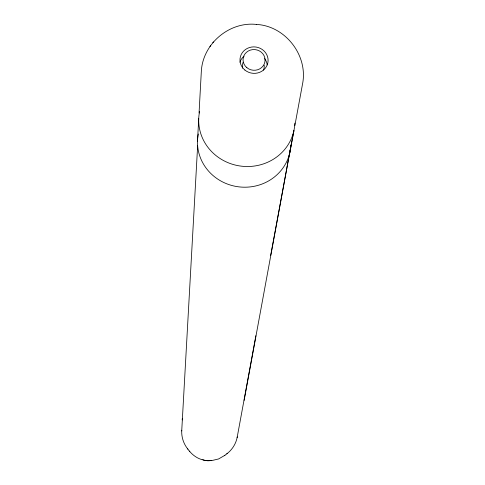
<?xml version="1.0" encoding="UTF-8"?>
<svg xmlns="http://www.w3.org/2000/svg" width="485" height="485" viewBox="0 0 485 485"><rect width="100%" height="100%" fill="white"/><g stroke="black" fill="none" stroke-linecap="round" stroke-linejoin="round"><path stroke-width="0.73" d="M197.637 145.852L181.723 430.947C181.475 437.506 183.736 444.108 187.907 449.171M181.723 430.947L181.754 430.274M197.504 141.165L198.729 118.619M199.05 113.023L201.36 70.883C203.015 43.674 229.375 21.346 256.541 24.444M182.202 419.931L182.281 418.543M226.822 453.814C232.066 449.874 235.819 443.999 237.129 437.561L255.88 335.729M244.125 400.392L290.654 147.531L270.685 255.365M294.856 125.591L302.507 84.147C308.393 55.72 285.544 25.954 256.492 24.432M290.485 148.986L293.91 130.611L289.533 153.866M237.129 437.561L237.256 436.9M209.938 46.56L210.635 45.645M212.812 42.795L213.479 41.934M211.478 460.647L218.583 458.962L224.876 455.318M224.397 455.694L227.362 453.396M201.214 459.422C195.528 457.591 190.854 453.487 187.483 448.637M189.441 451.086L189.823 451.565M294.856 123.087A48.13 45.572 6.8 0 1 241.275 166.155A48.13 45.572 6.8 0 1 199.602 111.501M290.836 144.93A46.718 44.353 6.8 0 1 238.966 186.87A46.718 44.353 6.8 0 1 198.31 133.981M211.023 460.471A16.569 16.296 6.8 0 1 202.839 459.798M211.133 460.52A16.981 16.702 6.8 0 1 201.614 459.392M239.923 62.286A13.974 13.143 6.8 0 1 244.058 56.211M264.616 58.618A13.974 13.143 6.8 0 1 267.187 64.887M264.173 65.166A10.937 10.288 6.8 0 1 263.476 70.101M242.639 68.203A10.937 10.288 6.8 0 1 243.167 62.232M244.858 70.034A14.077 13.234 6.8 0 0 267.853 62.783A14.077 13.234 6.8 0 0 249.393 47.56A14.077 13.234 6.8 0 0 244.858 70.034M246.871 67.676A11.022 10.355 6.8 0 0 264.877 62.001A11.022 10.355 6.8 0 0 250.43 50.082A11.022 10.355 6.8 0 0 246.871 67.676"/></g></svg>
